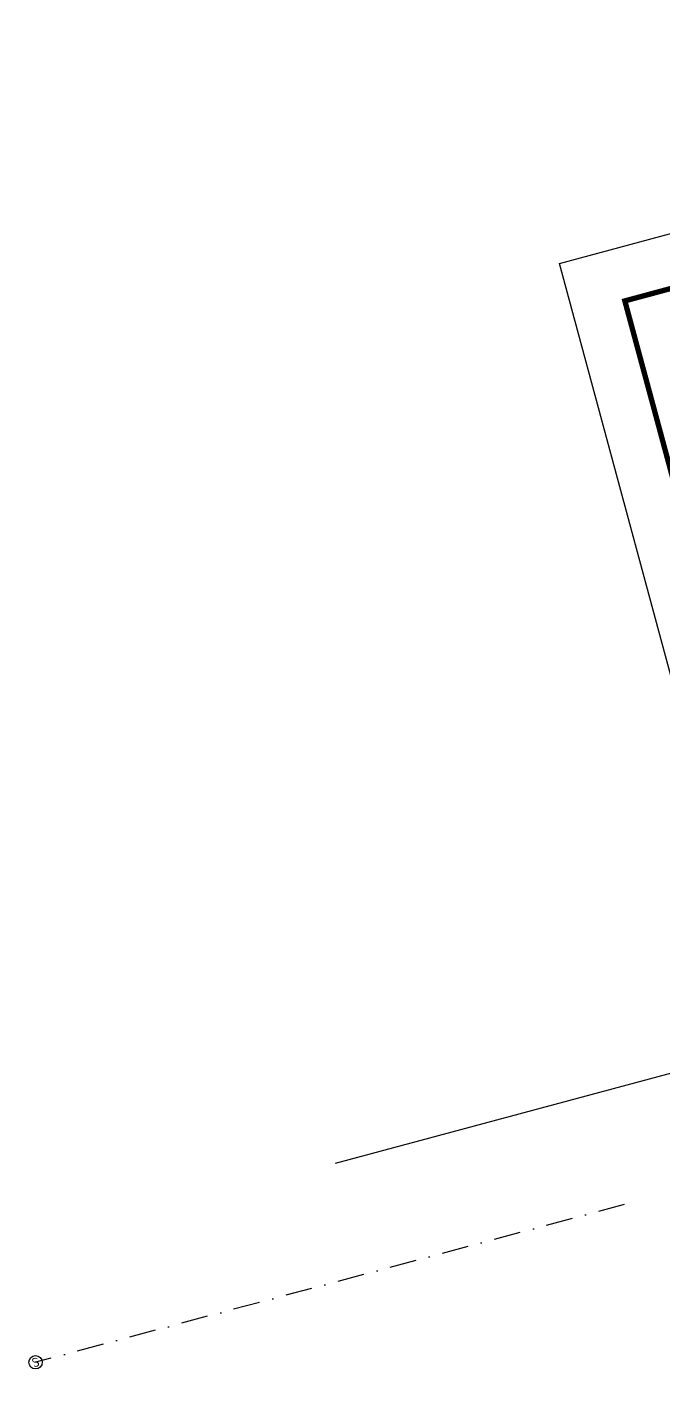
# Model space of a CAD drawing. Extents: x -724 to -209, y -320 to 248.
# Drawn here: x -723.6 to -604.5, y -22.1 to 234.1 of the extents above; entities that cross this region are included whole.
import ezdxf
from ezdxf.enums import TextEntityAlignment as Align

# ---------------------------------------------------------------- set-up
doc = ezdxf.new("R2010")
doc.units = 0
doc.header["$LTSCALE"] = 20
doc.header["$MEASUREMENT"] = 0
doc.linetypes.add('DASHDOT2', pattern=[0.5, 0.25, -0.125, 0, -0.125])
doc.layers.get('0').update_dxf_attribs({"linetype": 'CONTINUOUS'})
doc.layers.get('DEFPOINTS').update_dxf_attribs({"linetype": 'CONTINUOUS'})
for name, color, linetype in [('E_SEWER', 3, 'CONTINUOUS'), ('EPL', 30, 'CONTINUOUS'), ('TITLE', 7, 'CONTINUOUS')]:
    doc.layers.add(name, color=color, linetype=linetype)
doc.styles.add('SHR', font='SIMPLEX', dxfattribs={"height": 0.75})

# ---------------------------------------------------------------- blocks, each defined once
blk = doc.blocks.new('SMH')
blk.add_circle((0, 0), 0.0625)
at = {"style": 'SHR'}
blk.add_text('S', height=0.075, dxfattribs=at).set_placement((0, -0.0375), align=Align.CENTER)

msp = doc.modelspace()

# ---------------------------------------------------------------- linework, layer by layer
at = {"layer": 'DEFPOINTS'}
msp.add_lwpolyline([(-566.72, -22.07), (-623.96, 189.9), (-460.16, 234.13), (-402.93, 22.16)], close=True, dxfattribs=at)
at = {"layer": 'E_SEWER', "linetype": 'DASHDOT2'}
msp.add_line((-611.84, 13.54), (-722.03, -16.01), dxfattribs=at)
at = {"layer": 'EPL'}
msp.add_line((-590.76, 41.45), (-665.96, 21.22), dxfattribs=at)
at = {"layer": 'TITLE', "const_width": 0.998}
msp.add_lwpolyline([(-559.69, -9.83), (-611.72, 182.87), (-467.2, 221.89), (-415.17, 29.19)], close=True, dxfattribs=at)

# ---------------------------------------------------------------- block references
at = {"layer": 'E_SEWER', "xscale": 20, "yscale": 20, "zscale": 20, "rotation": 15.47377565298815}
msp.add_blockref('SMH', (-722.03, -16.01), dxfattribs=at)

doc.saveas('drawing.dxf')
